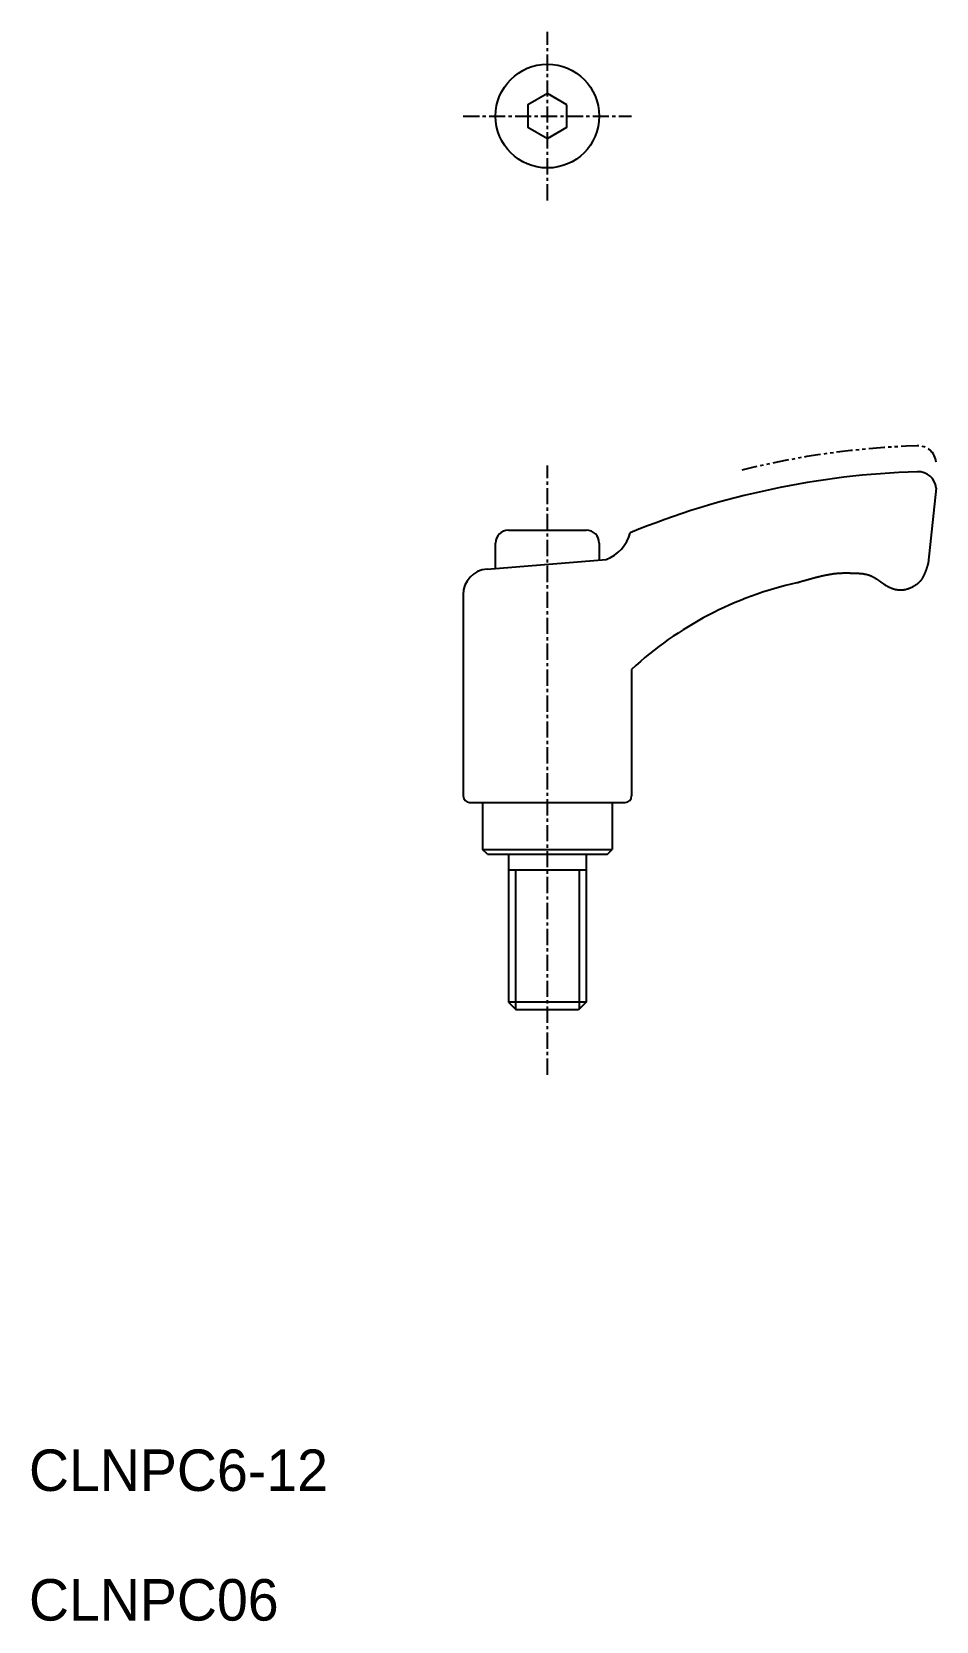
# Model space of a CAD drawing. Extents: x -2832 to -2763, y -1180 to -1057.
import ezdxf

# ---------------------------------------------------------------- set-up
doc = ezdxf.new("R2010")
doc.units = 0
doc.linetypes.add('CENTER', pattern=[2, 1.25, -0.25, 0.25, -0.25])
doc.linetypes.add('PHANTOM', pattern=[2.5, 1.25, -0.25, 0.25, -0.25, 0.25, -0.25])
doc.layers.get('0').update_dxf_attribs({"linetype": 'CONTINUOUS'})
doc.layers.add('CENTER', color=1, linetype='CENTER')

msp = doc.modelspace()

# ---------------------------------------------------------------- linework, layer by layer
at = {"color": 7, "linetype": 'CONTINUOUS'}
for p, q in [((-2762.59, -1092.24), (-2763.21, -1098.02)), ((-2795.59, -1095.48), (-2789.59, -1095.48)), ((-2796.59, -1098.48), (-2796.59, -1096.48)), ((-2788.59, -1096.48), (-2788.59, -1097.78)), ((-2797.25, -1098.48), (-2788.05, -1097.74)), ((-2799.09, -1100.47), (-2799.09, -1115.98)), ((-2786.09, -1106.22), (-2786.09, -1115.98)), ((-2798.59, -1116.48), (-2786.59, -1116.48)), ((-2797.59, -1116.48), (-2797.59, -1120.11)), ((-2787.59, -1116.48), (-2787.59, -1120.11)), ((-2797.22, -1120.48), (-2797.59, -1120.11)), ((-2797.59, -1120.11), (-2787.59, -1120.11)), ((-2797.22, -1120.48), (-2787.96, -1120.48)), ((-2795.59, -1120.48), (-2795.59, -1131.88)), ((-2789.59, -1120.48), (-2789.59, -1131.88)), ((-2787.96, -1120.48), (-2787.59, -1120.11)), ((-2795.59, -1121.68), (-2789.59, -1121.68)), ((-2789.59, -1131.88), (-2795.59, -1131.88)), ((-2795.59, -1131.88), (-2794.99, -1132.48)), ((-2790.19, -1132.48), (-2794.99, -1132.48)), ((-2789.59, -1131.88), (-2790.19, -1132.48))]:
    msp.add_line(p, q, dxfattribs=at)
at = {"color": 3, "linetype": 'CONTINUOUS'}
for p, q in [((-2795.05, -1121.68), (-2795.05, -1132.42)), ((-2790.13, -1121.68), (-2790.13, -1132.42))]:
    msp.add_line(p, q, dxfattribs=at)
at = {"color": 7, "linetype": 'CONTINUOUS'}
msp.add_lwpolyline([(-2791.09, -1062.67), (-2792.59, -1061.81), (-2794.09, -1062.67), (-2794.09, -1064.4), (-2792.59, -1065.27), (-2791.09, -1064.4)], close=True, dxfattribs=at)
at = {"color": 7}
msp.add_polyline3d([(-2763.21, -1098.02, 0), (-2763.21, -1098.02, 0), (-2763.22, -1098.02, 0), (-2763.22, -1098.03, 0), (-2763.22, -1098.04, 0), (-2763.22, -1098.05, 0), (-2763.23, -1098.07, 0), (-2763.23, -1098.08, 0), (-2763.24, -1098.1, 0), (-2763.24, -1098.12, 0), (-2763.25, -1098.14, 0), (-2763.26, -1098.17, 0), (-2763.26, -1098.19, 0), (-2763.27, -1098.22, 0), (-2763.28, -1098.25, 0), (-2763.29, -1098.28, 0), (-2763.3, -1098.31, 0), (-2763.31, -1098.34, 0), (-2763.32, -1098.37, 0), (-2763.33, -1098.4, 0), (-2763.34, -1098.44, 0), (-2763.35, -1098.47, 0), (-2763.37, -1098.51, 0), (-2763.38, -1098.54, 0), (-2763.39, -1098.58, 0), (-2763.4, -1098.62, 0), (-2763.42, -1098.65, 0), (-2763.43, -1098.69, 0), (-2763.44, -1098.72, 0), (-2763.46, -1098.76, 0), (-2763.47, -1098.79, 0), (-2763.49, -1098.83, 0), (-2763.5, -1098.86, 0), (-2763.51, -1098.9, 0), (-2763.53, -1098.93, 0), (-2763.54, -1098.96, 0), (-2763.56, -1098.99, 0), (-2763.57, -1099.02, 0), (-2763.59, -1099.05, 0), (-2763.6, -1099.08, 0), (-2763.62, -1099.1, 0), (-2763.63, -1099.13, 0), (-2763.65, -1099.16, 0), (-2763.66, -1099.18, 0), (-2763.68, -1099.21, 0), (-2763.69, -1099.23, 0), (-2763.71, -1099.26, 0), (-2763.73, -1099.28, 0), (-2763.74, -1099.3, 0), (-2763.76, -1099.33, 0), (-2763.78, -1099.35, 0), (-2763.79, -1099.37, 0), (-2763.81, -1099.39, 0), (-2763.83, -1099.41, 0), (-2763.84, -1099.43, 0), (-2763.86, -1099.45, 0), (-2763.88, -1099.47, 0), (-2763.9, -1099.49, 0), (-2763.92, -1099.51, 0), (-2763.93, -1099.52, 0), (-2763.95, -1099.54, 0), (-2763.97, -1099.56, 0), (-2763.99, -1099.58, 0), (-2764.01, -1099.59, 0), (-2764.03, -1099.61, 0), (-2764.05, -1099.63, 0), (-2764.07, -1099.64, 0), (-2764.09, -1099.66, 0), (-2764.11, -1099.67, 0), (-2764.13, -1099.69, 0), (-2764.15, -1099.7, 0), (-2764.18, -1099.72, 0), (-2764.2, -1099.73, 0), (-2764.22, -1099.75, 0), (-2764.24, -1099.76, 0), (-2764.27, -1099.78, 0), (-2764.29, -1099.79, 0), (-2764.31, -1099.81, 0), (-2764.34, -1099.82, 0), (-2764.36, -1099.83, 0), (-2764.38, -1099.85, 0), (-2764.41, -1099.86, 0), (-2764.43, -1099.87, 0), (-2764.46, -1099.89, 0), (-2764.48, -1099.9, 0), (-2764.51, -1099.91, 0), (-2764.53, -1099.92, 0), (-2764.56, -1099.94, 0), (-2764.59, -1099.95, 0), (-2764.61, -1099.96, 0), (-2764.64, -1099.97, 0), (-2764.67, -1099.98, 0), (-2764.69, -1099.99, 0), (-2764.72, -1100, 0), (-2764.75, -1100.01, 0), (-2764.77, -1100.02, 0), (-2764.8, -1100.03, 0), (-2764.83, -1100.04, 0), (-2764.85, -1100.04, 0), (-2764.88, -1100.05, 0), (-2764.91, -1100.06, 0), (-2764.94, -1100.07, 0), (-2764.96, -1100.07, 0), (-2764.99, -1100.08, 0), (-2765.02, -1100.08, 0), (-2765.05, -1100.09, 0), (-2765.08, -1100.09, 0), (-2765.1, -1100.1, 0), (-2765.13, -1100.1, 0), (-2765.16, -1100.1, 0), (-2765.19, -1100.11, 0), (-2765.22, -1100.11, 0), (-2765.25, -1100.11, 0), (-2765.27, -1100.11, 0), (-2765.3, -1100.11, 0), (-2765.33, -1100.11, 0), (-2765.36, -1100.11, 0), (-2765.39, -1100.11, 0), (-2765.42, -1100.11, 0), (-2765.44, -1100.11, 0), (-2765.47, -1100.1, 0), (-2765.5, -1100.1, 0), (-2765.53, -1100.1, 0), (-2765.56, -1100.1, 0), (-2765.58, -1100.09, 0), (-2765.61, -1100.09, 0), (-2765.64, -1100.08, 0), (-2765.67, -1100.08, 0), (-2765.7, -1100.07, 0), (-2765.72, -1100.07, 0), (-2765.75, -1100.06, 0), (-2765.78, -1100.05, 0), (-2765.81, -1100.05, 0), (-2765.83, -1100.04, 0), (-2765.86, -1100.03, 0), (-2765.89, -1100.03, 0), (-2765.91, -1100.02, 0), (-2765.94, -1100.01, 0), (-2765.97, -1100, 0), (-2765.99, -1099.99, 0), (-2766.02, -1099.98, 0), (-2766.05, -1099.97, 0), (-2766.07, -1099.96, 0), (-2766.1, -1099.95, 0), (-2766.13, -1099.94, 0), (-2766.15, -1099.93, 0), (-2766.18, -1099.91, 0), (-2766.2, -1099.9, 0), (-2766.23, -1099.89, 0), (-2766.25, -1099.88, 0), (-2766.28, -1099.86, 0), (-2766.3, -1099.85, 0), (-2766.33, -1099.84, 0), (-2766.35, -1099.82, 0), (-2766.38, -1099.81, 0), (-2766.4, -1099.79, 0), (-2766.42, -1099.78, 0), (-2766.45, -1099.77, 0), (-2766.47, -1099.75, 0), (-2766.5, -1099.74, 0), (-2766.52, -1099.72, 0), (-2766.54, -1099.7, 0), (-2766.57, -1099.69, 0), (-2766.59, -1099.67, 0), (-2766.61, -1099.66, 0), (-2766.64, -1099.64, 0), (-2766.66, -1099.63, 0), (-2766.68, -1099.61, 0), (-2766.71, -1099.59, 0), (-2766.73, -1099.58, 0), (-2766.75, -1099.56, 0), (-2766.78, -1099.55, 0), (-2766.8, -1099.53, 0), (-2766.82, -1099.51, 0), (-2766.85, -1099.5, 0), (-2766.87, -1099.48, 0), (-2766.89, -1099.46, 0), (-2766.92, -1099.45, 0), (-2766.94, -1099.43, 0), (-2766.96, -1099.42, 0), (-2766.98, -1099.4, 0), (-2767.01, -1099.38, 0), (-2767.03, -1099.37, 0), (-2767.05, -1099.35, 0), (-2767.08, -1099.33, 0), (-2767.1, -1099.32, 0), (-2767.12, -1099.3, 0), (-2767.15, -1099.29, 0), (-2767.17, -1099.27, 0), (-2767.19, -1099.26, 0), (-2767.22, -1099.24, 0), (-2767.24, -1099.23, 0), (-2767.26, -1099.21, 0), (-2767.29, -1099.2, 0), (-2767.31, -1099.18, 0), (-2767.33, -1099.17, 0), (-2767.36, -1099.16, 0), (-2767.38, -1099.14, 0), (-2767.41, -1099.13, 0), (-2767.43, -1099.12, 0), (-2767.45, -1099.1, 0), (-2767.48, -1099.09, 0), (-2767.5, -1099.08, 0), (-2767.53, -1099.07, 0), (-2767.55, -1099.05, 0), (-2767.58, -1099.04, 0), (-2767.6, -1099.03, 0), (-2767.63, -1099.02, 0), (-2767.65, -1099.01, 0), (-2767.68, -1099, 0), (-2767.7, -1098.99, 0), (-2767.73, -1098.98, 0), (-2767.76, -1098.97, 0), (-2767.78, -1098.96, 0), (-2767.81, -1098.96, 0), (-2767.83, -1098.95, 0), (-2767.86, -1098.94, 0), (-2767.89, -1098.93, 0), (-2767.91, -1098.93, 0), (-2767.94, -1098.92, 0), (-2767.97, -1098.91, 0), (-2767.99, -1098.91, 0), (-2768.02, -1098.9, 0), (-2768.05, -1098.9, 0), (-2768.08, -1098.89, 0), (-2768.1, -1098.89, 0), (-2768.13, -1098.88, 0), (-2768.16, -1098.88, 0), (-2768.19, -1098.87, 0), (-2768.21, -1098.87, 0), (-2768.24, -1098.86, 0), (-2768.27, -1098.86, 0), (-2768.3, -1098.86, 0), (-2768.33, -1098.85, 0), (-2768.35, -1098.85, 0), (-2768.38, -1098.85, 0), (-2768.41, -1098.84, 0), (-2768.44, -1098.84, 0), (-2768.47, -1098.84, 0), (-2768.5, -1098.84, 0), (-2768.52, -1098.84, 0), (-2768.55, -1098.83, 0), (-2768.58, -1098.83, 0), (-2768.61, -1098.83, 0), (-2768.64, -1098.83, 0), (-2768.67, -1098.83, 0), (-2768.69, -1098.82, 0), (-2768.72, -1098.82, 0), (-2768.75, -1098.82, 0), (-2768.78, -1098.82, 0), (-2768.81, -1098.82, 0), (-2768.84, -1098.82, 0), (-2768.86, -1098.82, 0), (-2768.89, -1098.82, 0), (-2768.92, -1098.81, 0), (-2768.95, -1098.81, 0), (-2768.98, -1098.81, 0), (-2769, -1098.81, 0), (-2769.03, -1098.81, 0), (-2769.06, -1098.81, 0), (-2769.09, -1098.81, 0), (-2769.12, -1098.81, 0), (-2769.14, -1098.81, 0), (-2769.17, -1098.81, 0), (-2769.2, -1098.81, 0), (-2769.23, -1098.8, 0), (-2769.26, -1098.8, 0), (-2769.28, -1098.8, 0), (-2769.31, -1098.8, 0), (-2769.34, -1098.8, 0), (-2769.37, -1098.8, 0), (-2769.4, -1098.8, 0), (-2769.42, -1098.8, 0), (-2769.45, -1098.8, 0), (-2769.48, -1098.8, 0), (-2769.51, -1098.8, 0), (-2769.53, -1098.8, 0), (-2769.56, -1098.8, 0), (-2769.59, -1098.8, 0), (-2769.62, -1098.8, 0), (-2769.65, -1098.8, 0), (-2769.67, -1098.8, 0), (-2769.7, -1098.8, 0), (-2769.73, -1098.8, 0), (-2769.76, -1098.8, 0), (-2769.78, -1098.8, 0), (-2769.81, -1098.8, 0), (-2769.84, -1098.81, 0), (-2769.87, -1098.81, 0), (-2769.9, -1098.81, 0), (-2769.92, -1098.81, 0), (-2769.95, -1098.81, 0), (-2769.98, -1098.81, 0), (-2770.01, -1098.81, 0), (-2770.03, -1098.81, 0), (-2770.06, -1098.82, 0), (-2770.09, -1098.82, 0), (-2770.12, -1098.82, 0), (-2770.15, -1098.82, 0), (-2770.17, -1098.83, 0), (-2770.2, -1098.83, 0), (-2770.23, -1098.83, 0), (-2770.26, -1098.83, 0), (-2770.29, -1098.84, 0), (-2770.32, -1098.84, 0), (-2770.34, -1098.84, 0), (-2770.37, -1098.85, 0), (-2770.4, -1098.85, 0), (-2770.43, -1098.85, 0), (-2770.46, -1098.86, 0), (-2770.48, -1098.86, 0), (-2770.51, -1098.86, 0), (-2770.54, -1098.87, 0), (-2770.57, -1098.87, 0), (-2770.6, -1098.88, 0), (-2770.62, -1098.88, 0), (-2770.65, -1098.88, 0), (-2770.68, -1098.89, 0), (-2770.71, -1098.89, 0), (-2770.73, -1098.9, 0), (-2770.76, -1098.9, 0), (-2770.79, -1098.91, 0), (-2770.82, -1098.91, 0), (-2770.84, -1098.92, 0), (-2770.87, -1098.92, 0), (-2770.9, -1098.93, 0), (-2770.92, -1098.93, 0), (-2770.95, -1098.93, 0), (-2770.97, -1098.94, 0), (-2771, -1098.94, 0), (-2771.03, -1098.95, 0), (-2771.05, -1098.95, 0), (-2771.08, -1098.96, 0), (-2771.1, -1098.96, 0), (-2771.13, -1098.97, 0), (-2771.15, -1098.97, 0), (-2771.18, -1098.98, 0), (-2771.2, -1098.98, 0), (-2771.23, -1098.99, 0), (-2771.26, -1098.99, 0), (-2771.28, -1099, 0), (-2771.31, -1099.01, 0), (-2771.33, -1099.01, 0), (-2771.36, -1099.02, 0), (-2771.39, -1099.02, 0), (-2771.41, -1099.03, 0), (-2771.44, -1099.03, 0), (-2771.47, -1099.04, 0), (-2771.49, -1099.05, 0), (-2771.52, -1099.05, 0), (-2771.55, -1099.06, 0), (-2771.58, -1099.07, 0), (-2771.61, -1099.07, 0), (-2771.63, -1099.08, 0), (-2771.66, -1099.09, 0), (-2771.69, -1099.1, 0), (-2771.72, -1099.1, 0), (-2771.76, -1099.11, 0), (-2771.79, -1099.12, 0), (-2771.82, -1099.13, 0), (-2771.85, -1099.14, 0), (-2771.88, -1099.14, 0), (-2771.92, -1099.15, 0), (-2771.95, -1099.16, 0), (-2771.99, -1099.17, 0), (-2772.02, -1099.18, 0), (-2772.06, -1099.19, 0), (-2772.09, -1099.2, 0), (-2772.13, -1099.21, 0), (-2772.16, -1099.22, 0), (-2772.2, -1099.23, 0), (-2772.24, -1099.24, 0), (-2772.27, -1099.25, 0), (-2772.31, -1099.26, 0), (-2772.35, -1099.27, 0), (-2772.38, -1099.28, 0), (-2772.42, -1099.29, 0), (-2772.46, -1099.3, 0), (-2772.49, -1099.31, 0), (-2772.53, -1099.32, 0), (-2772.56, -1099.33, 0), (-2772.6, -1099.34, 0), (-2772.64, -1099.35, 0), (-2772.67, -1099.36, 0), (-2772.7, -1099.37, 0), (-2772.74, -1099.38, 0), (-2772.77, -1099.39, 0), (-2772.81, -1099.4, 0), (-2772.84, -1099.41, 0), (-2772.87, -1099.42, 0), (-2772.9, -1099.42, 0), (-2772.93, -1099.43, 0), (-2772.96, -1099.44, 0), (-2772.99, -1099.45, 0), (-2773.02, -1099.46, 0), (-2773.04, -1099.47, 0), (-2773.07, -1099.47, 0), (-2773.1, -1099.48, 0), (-2773.12, -1099.49, 0), (-2773.14, -1099.49, 0), (-2773.17, -1099.5, 0), (-2773.19, -1099.51, 0), (-2773.21, -1099.51, 0), (-2773.23, -1099.52, 0), (-2773.24, -1099.52, 0), (-2773.26, -1099.53, 0), (-2773.27, -1099.53, 0), (-2773.29, -1099.54, 0), (-2773.3, -1099.54, 0), (-2773.31, -1099.54, 0), (-2773.32, -1099.55, 0), (-2773.33, -1099.55, 0), (-2773.33, -1099.55, 0), (-2773.34, -1099.55, 0), (-2773.34, -1099.55, 0), (-2773.34, -1099.55, 0)], dxfattribs=at)
at = {"color": 7, "linetype": 'CONTINUOUS'}
msp.add_circle((-2792.59, -1063.54), 4, dxfattribs=at)
at = {"color": 3, "linetype": 'PHANTOM'}
for centre, radius, start, end in [((-2762.15, -1152.48), 63.53, 91.7163, 104.0711), ((-2763.96, -1090.35), 1.37, 4.7437, 93.7297)]:
    msp.add_arc(centre, radius, start, end, dxfattribs=at)
at = {"color": 7, "linetype": 'CONTINUOUS'}
for centre, radius, start, end in [((-2762.15, -1154.48), 63.53, 91.7163, 112.2421), ((-2763.96, -1092.35), 1.37, 4.7437, 93.7297), ((-2795.59, -1096.48), 1, 90, 180), ((-2789.59, -1096.48), 1, 0, 90), ((-2789.19, -1094.85), 3.11, 291.467, 344.4521), ((-2797.09, -1100.47), 2, 94.5943, 180), ((-2767.41, -1126.41), 27.51, 102.4539, 132.7779), ((-2798.59, -1115.98), 0.5, 180, 270), ((-2786.59, -1115.98), 0.5, 270, 0)]:
    msp.add_arc(centre, radius, start, end, dxfattribs=at)
at = {"layer": 'CENTER', "color": 1, "linetype": 'CENTER'}
for p, q in [((-2792.59, -1070.04), (-2792.59, -1057.04)), ((-2799.09, -1063.54), (-2786.09, -1063.54)), ((-2792.59, -1137.48), (-2792.59, -1090.48))]:
    msp.add_line(p, q, dxfattribs=at)

# ---------------------------------------------------------------- texts
at = {"color": 7, "linetype": 'CONTINUOUS'}
for s, p in [('CLNPC6-12', (-2832.59, -1169.59)), ('CLNPC06', (-2832.59, -1179.59))]:
    msp.add_text(s, height=3.2, dxfattribs=at).set_placement(p)

doc.saveas('drawing.dxf')
